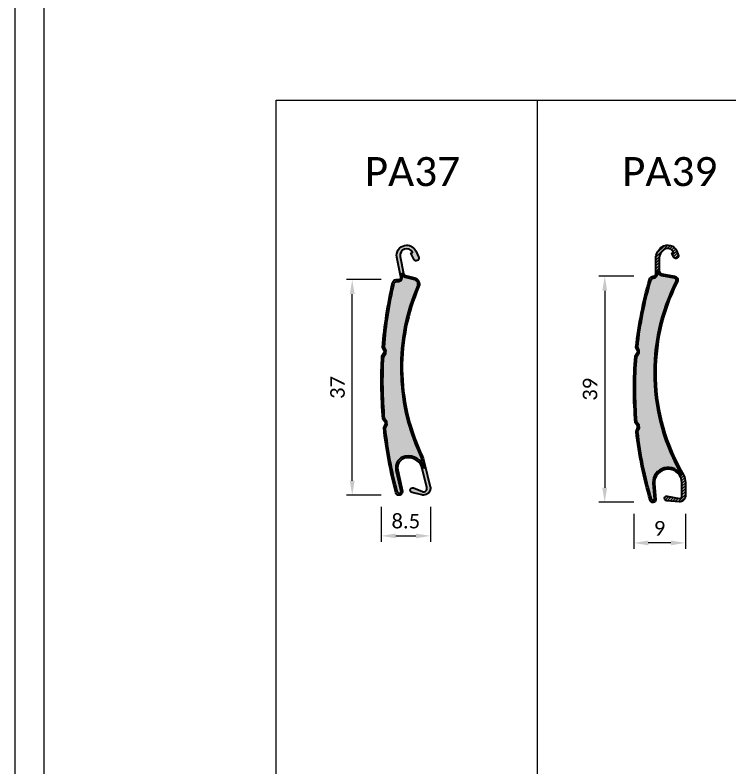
# Model space of a CAD drawing. Header units: millimetres. Extents: x 0 to 7790, y 0 to 17467.
# Drawn here: x 0 to 123.1, y 16808.5 to 16938.2 of the extents above; entities that cross this region are included whole.
import ezdxf

# ---------------------------------------------------------------- set-up
doc = ezdxf.new("R2010")
doc.units = ezdxf.units.MM
doc.header["$PDMODE"] = 35
doc.layers.get('0').update_dxf_attribs({"lineweight": 15})
for name, color, linetype, lineweight in [('_MB_kreskowanie_pancerz_0.09', 137, 'Continuous', 9), ('_MB_kreskowanie_profile_0.09', 7, 'Continuous', 9), ('_MB_profile_0.25', 7, 'Continuous', 25), ('_MB_ramka_0.15', 124, 'Continuous', 15), ('_MB_solid', 7, 'Continuous', 9), ('_MB_tekst_0.25', 40, 'Continuous', 25), ('_MB_wymiar_detal_0.09', 94, 'Continuous', 9)]:
    doc.layers.add(name, color=color, linetype=linetype, lineweight=lineweight)
doc.layers.add('_MB_pomocnicze_niedrukowane', color=220, linetype='Continuous', lineweight=15, plot=False)
doc.styles.add('_MB_Calibri_Light_2.5', font='calibril.ttf', dxfattribs={"height": 2.5})
doc.dimstyles.new('_MB_detal', dxfattribs={"dimscale": 10, "dimtxt": 2.5, "dimasz": 2.5, "dimexe": 1, "dimexo": 1, "dimgap": 1.25, "dimtad": 1, "dimdsep": 46, "dimtxsty": '_MB_Calibri_Light_2.5', "dimcen": -2.5, "dimclrd": 256, "dimclre": 256, "dimclrt": 40, "dimazin": 0, "dimtfac": 0.2, "dimtmove": 1, "dimatfit": 1, "dimfxl": 5, "dimfxlon": 1, "dimtolj": 1, "dimlwd": -1, "dimlwe": -1, "dimarcsym": 0})
pattern_1 = [(45, (0, 0), (-24.99999995804921, 24.99999995804921), [])]

# ---------------------------------------------------------------- blocks, each defined once
blk = doc.blocks.new('*D498')
at = {"layer": '_MB_wymiar_detal_0.09', "transparency": 16777216}
for p, q in [((106.6479229576657, 16852.17269318403), (106.6479229576657, 16846.17269318403)), ((115.5477994773105, 16852.17269318403), (115.5477994773105, 16846.17269318403)), ((113.0477994773105, 16847.17269318403), (109.1479229576657, 16847.17269318403))]:
    blk.add_line(p, q, dxfattribs=at)
for points in [[(109.1479229576657, 16847.5893598507), (109.1479229576657, 16846.75602651736), (106.6479229576657, 16847.17269318403)], [(113.0477994773105, 16847.5893598507), (113.0477994773105, 16846.75602651736), (115.5477994773105, 16847.17269318403)]]:
    blk.add_solid(points, dxfattribs=at)
at = {"layer": 'Defpoints', "color": 0, "transparency": 16777216}
for p in [(106.6479229576657, 16873.65336379833), (115.5477994773105, 16855.25752582386), (106.6479229576657, 16847.17269318403)]:
    blk.add_point(p, dxfattribs=at)
at = {"layer": '_MB_wymiar_detal_0.09', "color": 40, "transparency": 16777216, "insert": (111.0978612174808, 16849.69961626095), "char_height": 2.5, "attachment_point": 5, "style": '_MB_Calibri_Light_2.5'}
blk.add_mtext('9', dxfattribs=at)
blk = doc.blocks.new('*D499')
at = {"layer": '_MB_wymiar_detal_0.09', "transparency": 16777216}
for p, q in [((106.647922958401, 16893.1692920151), (100.647922958401, 16893.1692920151)), ((101.647922958401, 16890.6692920151), (101.647922958401, 16856.67269318404)), ((106.647922958401, 16854.17269318404), (100.647922958401, 16854.17269318404))]:
    blk.add_line(p, q, dxfattribs=at)
for points in [[(101.2312562917343, 16890.6692920151), (102.0645896250676, 16890.6692920151), (101.647922958401, 16893.1692920151)], [(101.2312562917343, 16856.67269318404), (102.0645896250676, 16856.67269318404), (101.647922958401, 16854.17269318404)]]:
    blk.add_solid(points, dxfattribs=at)
at = {"layer": 'Defpoints', "color": 0, "transparency": 16777216}
for p in [(110.063776334981, 16893.1692920151), (101.647922958401, 16854.17269318404), (109.8256535913975, 16854.17269318404)]:
    blk.add_point(p, dxfattribs=at)
at = {"layer": '_MB_wymiar_detal_0.09', "color": 40, "transparency": 16777216, "insert": (99.12099988074266, 16873.67099259957), "char_height": 2.5, "attachment_point": 5, "rotation": 90, "style": '_MB_Calibri_Light_2.5'}
blk.add_mtext('39', dxfattribs=at)
blk = doc.blocks.new('*D500')
at = {"layer": '_MB_wymiar_detal_0.09', "transparency": 16777216}
for p, q in [((63.1195601001312, 16892.58023707579), (57.1195601001312, 16892.58023707579)), ((58.1195601001312, 16857.88360631084), (58.1195601001312, 16890.08023707579)), ((63.1195601001312, 16855.38360631084), (57.1195601001312, 16855.38360631084))]:
    blk.add_line(p, q, dxfattribs=at)
for points in [[(57.70289343346453, 16890.08023707579), (58.53622676679786, 16890.08023707579), (58.1195601001312, 16892.58023707579)], [(57.70289343346454, 16857.88360631084), (58.53622676679787, 16857.88360631084), (58.1195601001312, 16855.38360631084)]]:
    blk.add_solid(points, dxfattribs=at)
at = {"layer": 'Defpoints', "color": 0, "transparency": 16777216}
for p in [(58.1195601001312, 16892.58023707579), (65.70442053495256, 16892.58023707579), (66.20108697647859, 16855.38360631084)]:
    blk.add_point(p, dxfattribs=at)
at = {"layer": '_MB_wymiar_detal_0.09', "color": 40, "transparency": 16777216, "insert": (55.59263702244431, 16873.9819216933), "char_height": 2.5, "attachment_point": 5, "rotation": 90, "style": '_MB_Calibri_Light_2.5'}
blk.add_mtext('37', dxfattribs=at)
blk = doc.blocks.new('*D501')
at = {"layer": '_MB_wymiar_detal_0.09', "transparency": 16777216}
for p, q in [((63.11743178797815, 16853.38360631083), (63.11743178797815, 16847.38360631083)), ((71.59767566065466, 16853.38360631083), (71.59767566065466, 16847.38360631083)), ((65.61743178797815, 16848.38360631083), (69.09767566065466, 16848.38360631083))]:
    blk.add_line(p, q, dxfattribs=at)
for points in [[(65.61743178797815, 16848.8002729775), (65.61743178797815, 16847.96693964416), (63.11743178797815, 16848.38360631083)], [(69.09767566065466, 16848.8002729775), (69.09767566065466, 16847.96693964416), (71.59767566065466, 16848.38360631083)]]:
    blk.add_solid(points, dxfattribs=at)
at = {"layer": 'Defpoints', "color": 0, "transparency": 16777216}
for p in [(63.11743178797815, 16874.42013042068), (71.59767566065466, 16856.52850976626), (71.59767566065466, 16848.38360631083)]:
    blk.add_point(p, dxfattribs=at)
at = {"layer": '_MB_wymiar_detal_0.09', "color": 40, "transparency": 16777216, "insert": (67.3575537243164, 16850.91052938775), "char_height": 2.5, "attachment_point": 5, "style": '_MB_Calibri_Light_2.5'}
blk.add_mtext('8.5', dxfattribs=at)
blk = doc.blocks.new('-PA37')
at = {"layer": '_MB_kreskowanie_pancerz_0.09', "transparency": 33554585}
h = blk.add_hatch(color=256, dxfattribs=at)
h.dxf.hatch_style = 1
edge = h.paths.add_edge_path()
edge.add_line((0.3608137526662176, -4.353434281876616), (0.3554652255388646, -4.023482418464482))
edge.add_line((0.3554652255388646, -4.023482418464482), (0.3501166984151496, -3.693530555052348))
edge.add_line((0.3501166984151496, -3.693530555052348), (0.09618335720369942, -3.482782608122761))
edge.add_line((0.09618335720369942, -3.482782608122761), (-0.1577499840041128, -3.272034661193175))
edge.add_line((-0.1577499840041128, -3.272034661193175), (-1.728874979909961, -2.851052987331059))
edge.add_line((-1.728874979909961, -2.851052987331059), (-2.114388681691707, -2.612555753494235))
edge.add_line((-2.114388681691707, -2.612555753494235), (-2.314888318816884, -2.205982709234377))
edge.add_line((-2.314888318816884, -2.205982709234377), (-2.208669771591303, -2.787325511193558))
edge.add_line((-2.208669771591303, -2.787325511193558), (-2.353053556120358, -3.326173130845746))
edge.add_line((-2.353053556120358, -3.326173130845746), (-2.857976074870749, -3.563358047102156))
edge.add_line((-2.857976074870749, -3.563358047102156), (-3.292616009423, -3.563358047102156))
edge.add_line((-3.292616009423, -3.563358047102156), (-3.461183057410381, -3.697994370590095))
edge.add_line((-3.461183057410381, -3.697994370590095), (-3.629750105401968, -3.832630694077764))
edge.add_arc((69.05107700005692, -21.48601398518984), 74.7940142682322, 166.3478499045315, 174.9111473616965)
edge.add_line((-5.448124818829456, -14.85174697930597), (-5.165252532709928, -15.4539294007227))
edge.add_line((-5.165252532709928, -15.4539294007227), (-5.183451183038287, -15.68763189319377))
edge.add_line((-5.183451183038287, -15.68763189319377), (-5.20438428288071, -15.95644949889811))
edge.add_line((-5.20438428288071, -15.95644949889811), (-5.577066468432548, -16.50758322812091))
edge.add_arc((69.051077000056, -21.48601398521843), 74.79401426823222, 176.1834630440276, 184.3818233104895)
edge.add_line((-5.52431740364591, -27.20047982979486), (-5.146215899667368, -27.74790987245706))
edge.add_line((-5.146215899667368, -27.74790987245706), (-5.122255526145819, -28.0207918215232))
edge.add_line((-5.122255526145819, -28.0207918215232), (-5.102128216842175, -28.25001944133874))
edge.add_line((-5.102128216842175, -28.25001944133874), (-5.3790456351838, -28.85496335802432))
edge.add_arc((69.0510770000551, -21.48601398521085), 74.79401426822731, 185.654138992849, 194.2736598000198)
edge.add_line((-3.433984730430893, -39.92674055125008), (-3.337938807526371, -40.0264509065546))
edge.add_line((-3.337938807526371, -40.0264509065546), (-3.234906065210453, -40.13341464883342))
edge.add_line((-3.234906065210453, -40.13341464883342), (-2.956363282994062, -40.06845041922224))
edge.add_line((-2.956363282994062, -40.06845041922224), (-2.910865248099071, -39.92556261848495))
edge.add_line((-2.910865248099071, -39.92556261848495), (-2.869274463961119, -39.79494564370543))
edge.add_line((-2.869274463961119, -39.79494564370543), (-3.646244984270474, -36.13958673964909))
edge.add_arc((-1.655714616778733, -35.71648644883376), 2.034999999998729, 100.34194049957267, 192.000000000042, ccw=False)
edge.add_arc((-1.522078146652061, -36.44879294022502), 2.779400096372781, 13.12834810643551, 100.34194049950008, ccw=False)
edge.add_line((1.184678738061848, -35.81749898114504), (1.012225816086634, -35.07808412196601))
edge.add_arc((-8.424513517443252, -37.27900455475215), 9.690000000022991, 13.12834810533239, 24.0207440029736)
edge.add_arc((33.10682295034333, -18.77004218780777), 35.77903997996188, 156.23824604977, 204.020744004092, ccw=False)
at = {"layer": '_MB_kreskowanie_profile_0.09'}
h = blk.add_hatch(dxfattribs=at)
h.set_pattern_fill('JIS_WOOD', color=256, scale=0.5)
h.set_pattern_definition(pattern_1)
h.paths.add_polyline_path([(-2.551470496700514, 0.7445582834315516, -0.8784663484294283), (-0.4334260096966311, 1.422875710044536), (-0.7288133538622762, 1.284118930763732), (-0.2324221557879222, 0.2273945067400902, 0.2907087271706825), (0.1884551437597108, -0.03990041309225489, 0.4142135623730783), (0.6534551437634946, 0.4250995869060716, 0.1102312807002234), (0.6093324433127036, 0.6228046670779506), (0.1129412452351339, 1.679529091101593, 0.2907087271703692), (-1.448377769220315, 2.6711070195106, 0.4160265789995114), (-3.173344763794375, 0.9354361413661536, 0.04366094290692647), (-3.145285660623052, 0.6360608808507493), (-2.509433906829157, -2.844007806326708, -0.4645922916038146), (-2.853763007059673, -3.255540211734136), (-3.288402941605862, -3.255540211734115, 0.3460262343149289), (-3.929755680309064, -3.759762599231628, 0.03766132319068512), (-5.763026531154516, -14.90788053117558), (-5.444568266177156, -15.58581887483525), (-5.459914050561566, -15.78288558000168), (-5.879480505174776, -16.40335318954384, 0.01693358531322539), (-6.051665218908965, -21.48601398519168, 0.01939979183145757), (-5.825714832926714, -27.30734833474247), (-5.400047297263882, -27.92364632550471), (-5.38399979260248, -28.12099070509612), (-5.695754053844205, -28.80203794642873, 0.03790707875296144), (-3.734414776279278, -40.00317213861096, 0.342992525162185), (-3.152937268174355, -40.45524003404171, 0.414213562373095), (-2.552937268172172, -39.85524003404043, 0.05240777927648454), (-2.566048707731546, -39.73049301956678), (-3.343019228045772, -36.07513411549001, -0.4227151061427267), (-1.965390706468439, -34.0195109865877, -0.04515588245695803), (-1.522078146654166, -33.97939284385029, -0.3485874361187935), (0.8827809884916493, -35.88791026434654), (1.647707378314897, -39.16763398443983, -0.6113796664028862), (0.8596506868955616, -39.83469797760748), (-0.6538623062216539, -39.20360692643728, 0.5303840853046292), (-1.221605298991564, -39.57579039307529, 0.3437013124139068), (-0.9177685520386625, -39.9780571514012), (0.7791778138697505, -40.43275255974486, 0.06363387970768648), (1.07394121550351, -40.47269997880539, 0.4142135623730948), (2.256195182317242, -39.30829643597372, 0.05925407658326716), (2.225561777930923, -39.03286163241609), (1.288182466133566, -35.01372305314488, 0.04756286033230125), (0.6851374055433581, -33.21917406425902, -0.1051957488149979), (-2.388854329410606, -18.77004218784532, -0.1040533214666679), (0.6201554676167664, -4.467610876535346, 0.45974644216183), (-0.08441032050909136, -2.998327310828721), (-1.655535316420597, -2.577345636963337, -0.2857927612892592), (-2.016928149961537, -2.181035727670135)])
h.paths.add_polyline_path([(-2.314888318816881, -2.205982709234391), (-2.11438868169171, -2.612555753494235), (-1.728874979913598, -2.85105298732924), (-0.1577499840041325, -3.272034661193153), (0.3501166984151489, -3.693530555052348), (0.3608137526662105, -4.353434281876631, 0.211564852186626), (0.4263144426885184, -33.33452177244767, -0.04756286033313371), (1.012225816097411, -35.0780841220113), (1.184678738064434, -35.81749898115612, 0.4000402616376199), (-2.021042641369914, -33.71454728031665, 0.4227151061510074), (-3.646244984274782, -36.13958673964935), (-2.869274463961119, -39.79494564370543), (-2.956363282994062, -40.06845041922224), (-3.234906065210452, -40.13341464883342), (-3.4339847304309, -39.92674055125005, -0.03762749746575449), (-5.379045635187133, -28.85496335802416), (-5.102128216842175, -28.25001944133874), (-5.122255526145819, -28.0207918215232), (-5.146215899667368, -27.74790987245705), (-5.524317403645902, -27.20047982979488, -0.03578736129383734), (-5.577066468436875, -16.50758322812182), (-5.204384282880711, -15.95644949889811), (-5.183451183038287, -15.68763189319377), (-5.165252532709929, -15.4539294007227), (-5.448124818829449, -14.85174697930693, -0.03738183175301812), (-3.629750105401378, -3.832630694078013), (-3.292616009422995, -3.563358047102156), (-2.85797607487076, -3.563358047102156), (-2.35305355612036, -3.326173130845746), (-2.208669771591303, -2.787325511193551)], flags=16)
h = blk.add_hatch(dxfattribs=at)
h.set_pattern_fill('JIS_WOOD', color=256, scale=0.5)
h.set_pattern_definition(pattern_1)
h.paths.add_polyline_path([(-0.4334260096966318, 1.422875710044536), (-0.7288133538622787, 1.284118930763725), (-0.2324221557879209, 0.2273945067400887, 0.2907087271706811), (0.1884551437597106, -0.03990041309225489, 0.4142135623730784), (0.6534551437634946, 0.4250995869060716, 0.1102312807002243), (0.6093324433127036, 0.6228046670779521), (0.1129412452351337, 1.679529091101593, 0.2907087271703691), (-1.448377769220315, 2.6711070195106, 0.4160265789995112), (-3.173344763794375, 0.9354361413661534, 0.04366094290692687), (-3.145285660623052, 0.6360608808507465), (-2.509433906829147, -2.844007806326758, -0.4645922916045108), (-2.853763007060531, -3.255540211734138), (-3.288402941605859, -3.255540211734115, 0.3460262343149282), (-3.929755680309057, -3.759762599231632, 0.03766132319068501), (-5.763026531154537, -14.90788053117555), (-5.444568266177157, -15.58581887483524), (-5.459914050561565, -15.78288558000168), (-5.879480505174797, -16.40335318954385, 0.01693358531322534), (-6.051665218908965, -21.48601398519168, 0.01939979183145767), (-5.825714832926707, -27.3073483347425), (-5.400047297263882, -27.92364632550471), (-5.383999792602481, -28.12099070509612), (-5.695754053844212, -28.80203794642869, 0.03790707875296156), (-3.734414776279278, -40.00317213861097, 0.3429925251621836), (-3.152937268174355, -40.45524003404171, 0.414213562373095), (-2.552937268172172, -39.85524003404043, 0.05240777927648381), (-2.566048707731546, -39.73049301956678), (-3.343019228045772, -36.07513411549001, -0.4227151061427272), (-1.965390706468442, -34.0195109865877, -0.04515588245695835), (-1.522078146654166, -33.97939284385029, -0.3485874361187933), (0.8827809884916493, -35.88791026434654), (1.647707378314896, -39.16763398443983, -0.6113796664028864), (0.859650686895562, -39.83469797760748), (-0.6538623062216535, -39.20360692643728, 0.5303840853046305), (-1.221605298991564, -39.57579039307529, 0.3437013124139068), (-0.9177685520386625, -39.9780571514012), (0.7791778138697505, -40.43275255974486, 0.06363387970768657), (1.07394121550351, -40.47269997880539, 0.4142135623730948), (2.256195182317242, -39.30829643597372, 0.05925407658326754), (2.225561777930923, -39.03286163241609), (1.288182466133566, -35.01372305314488, 0.04756286033230119), (0.6851374055433581, -33.21917406425902, -0.1051957488149979), (-2.388854329410606, -18.77004218784532, -0.1040533214666679), (0.6201554676167662, -4.467610876535346, 0.45974644216183), (-0.08441032050908959, -2.998327310828722), (-1.655535316420365, -2.577345636963398, -0.2857927612893224), (-2.016928149961515, -2.181035727670251), (-2.551470496700514, 0.7445582834315491, -0.8784663484294286)])
h.paths.add_polyline_path([(-2.314888318816884, -2.205982709234377), (-2.114388681691707, -2.612555753494235), (-1.728874979913598, -2.851052987329239), (-0.1577499840041128, -3.272034661193175), (0.3501166984151491, -3.693530555052349), (0.3608137526662105, -4.353434281876622, 0.2115648521866261), (0.4263144426885184, -33.33452177244767, -0.04756286033313362), (1.012225816097411, -35.0780841220113), (1.184678738064435, -35.81749898115613, 0.4000402616376199), (-2.021042641369915, -33.71454728031666, 0.4227151061510075), (-3.646244984274781, -36.13958673964936), (-2.869274463961119, -39.79494564370543), (-2.956363282994061, -40.06845041922224), (-3.234906065210451, -40.13341464883342), (-3.433984730430907, -39.92674055125008, -0.03762749746575453), (-5.379045635187126, -28.85496335802417), (-5.102128216842175, -28.25001944133874), (-5.122255526145819, -28.0207918215232), (-5.146215899667368, -27.74790987245706), (-5.524317403645924, -27.20047982979487, -0.03578736129383735), (-5.577066468436882, -16.5075832281218), (-5.20438428288071, -15.95644949889811), (-5.183451183038287, -15.68763189319377), (-5.165252532709928, -15.4539294007227), (-5.448124818829456, -14.8517469793069, -0.037381831753018), (-3.629750105401385, -3.83263069407802), (-3.292616009423, -3.563358047102156), (-2.857976074870749, -3.563358047102157), (-2.353053556120357, -3.326173130845745), (-2.208669771591303, -2.787325511193558)], flags=16)
at = {"layer": '_MB_solid'}
h = blk.add_hatch(color=256, dxfattribs=at)
h.dxf.hatch_style = 1
h.paths.add_polyline_path([(-2.551470496700514, 0.7445582834315488, -0.8784663484294293), (-0.4334260096966314, 1.422875710044537), (-0.7288133538622783, 1.284118930763725), (-0.2324221557879214, 0.2273945067400888, 0.2907087271706814), (0.1884551437597106, -0.03990041309225489, 0.4142135623730784), (0.6534551437634946, 0.4250995869060717, 0.1102312807002242), (0.6093324433127041, 0.6228046670779521), (0.1129412452351328, 1.679529091101593, 0.2907087271703689), (-1.448377769220315, 2.6711070195106, 0.4160265789995112), (-3.173344763794375, 0.9354361413661534, 0.04366094290692686), (-3.145285660623052, 0.6360608808507466), (-2.51039249050331, -2.838761399426737, -0.4692182428829632), (-2.853763007060374, -3.255540211734137), (-3.28840294160586, -3.255540211734115, 0.3460262343149326), (-3.929755680309071, -3.759762599231628, 0.03766132319068494), (-5.763026531154537, -14.90788053117552), (-5.444568266177157, -15.58581887483524), (-5.459914050561565, -15.78288558000168), (-5.879480505174797, -16.40335318954385, 0.01693358531322534), (-6.051665218908965, -21.48601398519168, 0.01939979183145767), (-5.825714832926707, -27.3073483347425), (-5.400047297263882, -27.92364632550471), (-5.383999792602481, -28.12099070509612), (-5.695754053844212, -28.80203794642871, 0.03790707875296151), (-3.734414776279278, -40.00317213861097, 0.3429925251621836), (-3.152937268174355, -40.45524003404171, 0.414213562373095), (-2.552937268172172, -39.85524003404043, 0.05240777927648381), (-2.566048707731546, -39.73049301956678), (-3.343019228045772, -36.07513411549001, -0.4227151061427272), (-1.965390706468442, -34.0195109865877, -0.04515588245695835), (-1.522078146654166, -33.97939284385029, -0.3485874361187933), (0.8827809884916493, -35.88791026434654), (1.647707378314896, -39.16763398443983, -0.6113796664028864), (0.859650686895562, -39.83469797760748), (-0.6538623062216535, -39.20360692643728, 0.5303840853046305), (-1.221605298991564, -39.57579039307529, 0.3437013124139068), (-0.9177685520386625, -39.9780571514012), (0.7791778138697505, -40.43275255974486, 0.06363387970768657), (1.07394121550351, -40.47269997880539, 0.4142135623730948), (2.256195182317242, -39.30829643597372, 0.05925407658326754), (2.225561777930923, -39.03286163241609), (1.288182466133566, -35.01372305314488, 0.04756286033230119), (0.6851374055433581, -33.21917406425902, -0.1051957488149979), (-2.388854329410606, -18.77004218784532, -0.1040533214666679), (0.6201554676167662, -4.467610876535346, 0.45974644216183), (-0.08441032050908959, -2.998327310828722), (-1.655535316420365, -2.577345636963398, -0.2857927612893224), (-2.016928149961515, -2.181035727670251)])
h.paths.add_polyline_path([(-2.314888318816884, -2.205982709234377), (-2.114388681691707, -2.612555753494235), (-1.728874979913598, -2.85105298732924), (-0.1577499840041137, -3.272034661193174), (0.3501166984151496, -3.693530555052349), (0.3608137526662176, -4.353434281876613, 0.2115648521866262), (0.4263144426885184, -33.33452177244767, -0.04756286033313362), (1.012225816097411, -35.0780841220113), (1.184678738064435, -35.81749898115613, 0.4000402616376199), (-2.021042641369915, -33.71454728031666, 0.4227151061510075), (-3.646244984274781, -36.13958673964936), (-2.86927446396112, -39.79494564370543), (-2.956363282994064, -40.06845041922224), (-3.234906065210451, -40.13341464883343), (-3.433984730430893, -39.92674055125009, -0.03762749746575439), (-5.379045635187154, -28.85496335802423), (-5.102128216842175, -28.25001944133874), (-5.122255526145819, -28.0207918215232), (-5.146215899667368, -27.74790987245706), (-5.524317403645924, -27.20047982979485, -0.03578736129383733), (-5.577066468436882, -16.5075832281218), (-5.20438428288071, -15.95644949889811), (-5.183451183038287, -15.68763189319377), (-5.165252532709928, -15.4539294007227), (-5.448124818829456, -14.85174697930692, -0.03738183175301803), (-3.629750105401385, -3.832630694078023), (-3.292616009423, -3.563358047102156), (-2.857976074870749, -3.563358047102157), (-2.353053556120358, -3.326173130845747), (-2.208669771591303, -2.787325511193558)], flags=16)
at = {"layer": '_MB_profile_0.25'}
blk.add_line((-5.825714832926678, -27.30734833474253), (-5.825714832926678, -27.30734833474253), dxfattribs=at)
blk.add_line((-5.825714832926678, -27.30734833474253), (-5.825714832926678, -27.30734833474253), dxfattribs=at)
blk.add_line((-5.825714832926678, -27.30734833474253), (-5.825714832926678, -27.30734833474253), dxfattribs=at)
blk.add_lwpolyline([(-5.825714814540333, -27.30734833902898), (-5.825714832450103, -27.30734834087616), (-5.825714832926678, -27.30734833474253), (-5.825716264238508, -27.30732992444973), (-5.825714832926678, -27.30734833474253), (-5.825714832926678, -27.30734833474253), (-5.825714833577877, -27.30734832638154), (-5.825714832926678, -27.30734833474253), (-5.825714832926678, -27.3073483347425, -0.01939979183145765), (-6.051665218908965, -21.48601398519168, -0.01693358531322535), (-5.879480505174797, -16.40335318954385), (-5.459914050561565, -15.78288558000168), (-5.444568266177157, -15.58581887483524), (-5.763026531154523, -14.90788053117558, -0.0376613231906929), (-3.929755680308517, -3.759762599229362, -0.3460262343148853), (-3.288402941603636, -3.255540211734115), (-2.853763007060387, -3.255540211734137, 0.4645922916043744), (-2.509433906829145, -2.844007806326772), (-3.145285660621084, 0.6360608808399775, -0.04366094290851646), (-3.173344763794375, 0.9354361413661534, -0.4160265789995114), (-1.448377769220315, 2.6711070195106, -0.2907087271711995), (0.1129412452373799, 1.679529091096811), (0.6093324433149974, 0.6228046670730691, -0.1102312806972885), (0.6534551437634946, 0.4250995869060717, -0.4142135623730784), (0.1884551437597108, -0.03990041309225489, -0.2907087271711996), (-0.2324221557882993, 0.2273945067408931), (-0.7288133538622787, 1.284118930763725), (-0.433426009696632, 1.422875710044536, 0.8784663484286716), (-2.551470496700858, 0.7445582834334346), (-2.017271945367725, -2.179154107275555, 0.28681226053218), (-1.655535316420355, -2.5773456369634), (-0.0844103205108695, -2.998327310828245, -0.4597464421620295), (0.6201554676172236, -4.467610876534307, 0.104053321466676), (-2.388854329410606, -18.77004218784532, 0.1051957488150425), (0.6851374055459019, -33.21917406426473, -0.04756286033204123), (1.288182466132639, -35.01372305314089), (2.225561777931944, -39.03286163242046, -0.05925407658230658), (2.256195182317242, -39.30829643597372, -0.4142135623730948), (1.07394121550351, -40.47269997880539, -0.06363387970866838), (0.7791778138653171, -40.43275255974368), (-0.9177685520389787, -39.97805715140112, -0.3437013124136833), (-1.221605298991564, -39.57579039307529, -0.5303840853055062), (-0.6538623062206181, -39.20360692643771), (0.8596506868943834, -39.83469797760699, 0.6113796664025464), (1.647707378315317, -39.16763398444164), (0.8827809884915041, -35.88791026434592, 0.3485874361187211), (-1.522078146654166, -33.97939284385029, 0.04515588245255597), (-1.965390706425751, -34.01951098657992, 0.4227151061509452), (-3.343019228044791, -36.07513411549462), (-2.566048707734808, -39.73049301955143, -0.0524077792830395), (-2.552937268172172, -39.85524003404043, -0.414213562373095), (-3.152937268174355, -40.45524003404171, -0.3429925251629173), (-3.734414776279666, -40.00317213860944, -0.03790707875295618), (-5.695754053844212, -28.80203794642873), (-5.383999792602481, -28.12099070509612), (-5.400047297263882, -27.92364632550471), (-5.825714832926678, -27.30734833474253), (-5.82571483324682, -27.30734833056158)], format="xyb", dxfattribs=at)
blk.add_lwpolyline([(-3.433984730430893, -39.92674055125008, -0.03762749746575452), (-5.37904563518714, -28.85496335802418), (-5.102128216842175, -28.25001944133874), (-5.122255526145819, -28.0207918215232), (-5.146215899667368, -27.74790987245706), (-5.52431740364591, -27.20047982979486, -0.03578736129383733), (-5.577066468436897, -16.5075832281218), (-5.20438428288071, -15.95644949889811), (-5.183451183038287, -15.68763189319377), (-5.165252532709928, -15.4539294007227), (-5.448124818829456, -14.85174697930688, -0.03738183175301787), (-3.629750105401399, -3.832630694078034), (-3.292616009423, -3.563358047102156), (-2.857976074870749, -3.563358047102156), (-2.353053556120358, -3.326173130845746), (-2.208669771591303, -2.787325511193558), (-2.314888318816884, -2.205982709234377), (-2.114388681691707, -2.612555753494235), (-1.728874979913599, -2.85105298732924), (-0.1577499840041128, -3.272034661193175), (0.3501166984151496, -3.693530555052348), (0.3608137526662176, -4.353434281876616, 0.2115648521865793), (0.4263144426859071, -33.3345217724418, -0.04756286033204117), (1.012225816086357, -35.07808412196391), (1.184678738061848, -35.81749898114504, 0.4000402616364953), (-2.021042641370514, -33.71454728031676, 0.422715106150945), (-3.646244984274745, -36.13958673964953), (-2.869274463961119, -39.79494564370543), (-2.956363282994062, -40.06845041922224), (-3.234906065210453, -40.13341464883342)], format="xyb", close=True, dxfattribs=at)
blk = doc.blocks.new('-PA39')
at = {"layer": '_MB_kreskowanie_pancerz_0.09', "transparency": 33554585}
h = blk.add_hatch(color=256, dxfattribs=at)
h.dxf.hatch_style = 1
h.paths.add_polyline_path([(0.07619005190644756, -3.919464715786491), (0.07619005191008954, -3.560801401509706), (-0.2118975589037291, -3.346210438985509), (-2.419242558906263, -2.956995438988087), (-2.893159253675548, -2.683379359563333), (-3.080323558904638, -2.169149532198389), (-3.080323558904638, -2.728113438991386), (-3.212182285256859, -3.086405660410946), (-3.503185674864653, -3.333543409205959), (-3.757182558900242, -3.382945938988088), (-4.025162088459183, -3.453471897658346), (-4.189737306300231, -3.676411209541559, 0.0443683369455214), (-6.497259531373842, -15.30156049962173), (-6.224450558904209, -15.90240543898926), (-6.224450558904209, -16.31582693000746), (-6.653574558902633, -16.94293343898153, 0.0422942429060776), (-6.631978449382608, -28.24285698756012), (-6.248604558906664, -28.7799464389891), (-6.198539558903576, -29.27323343898934), (-6.469390977971003, -29.88362132468252, 0.04481701326177116), (-4.074936934037638, -41.64792088408765), (-3.942107527350134, -41.78246628977436), (-3.756254898503571, -41.74775436353608), (-3.680944558898773, -41.57433443901481), (-3.898282558897334, -38.70835843901568, -0.7663505913983301), (1.058732836001678, -37.37359479379516, -0.2531332458985342)])
at = {"layer": '_MB_kreskowanie_profile_0.09', "transparency": 33554687}
h = blk.add_hatch(dxfattribs=at)
h.set_pattern_fill('JIS_WOOD', color=256, scale=0.5)
h.set_pattern_definition([(45, (0, 0), (-0.2499999995804921, 0.2499999995804921), [])])
h.paths.add_polyline_path([(0.34385548590588, -4.05494870005881, 0.5025467593673038), (-0.1598045936972601, -3.050767878018995), (-2.367147739989112, -2.661553299228585, -0.363970181222213), (-2.780323558901727, -2.169149438988387), (-2.780323558901727, -0.04232543898683971, -0.2463747330523826), (-1.960267814781417, 1.520898868614986, -0.481873670990153), (-0.3174043465151044, 1.024303435639922), (-0.5957365589019901, 0.912362561010923), (-0.3476713447489601, 0.2955641110920619, 1.048387514118831), (0.4873283011656899, 0.6313875879031903), (0.2392349499981798, 1.248252919499786, 0.4822139371777454), (-2.310188348477392, 2.008403393847561, 0.2452253047463092), (-3.380323559926182, -0.04225442303198435, 7.306998482999766e-06), (-3.380323490257582, -2.728332568692615, -0.4128162969645947), (-3.728422800163772, -3.079284016587121, 0.1821045929211787), (-4.249639591453164, -3.247404712067695, 0.1509979733925388), (-4.477672062976687, -3.592187840239799, 0.0446622519161422), (-6.804270558903241, -15.35103443898967), (-6.497612558901892, -16.02643243898729), (-6.515945558901876, -16.22391143898858), (-6.945792558901317, -16.8371614389889, 0.04290295087865983), (-6.923723028685352, -28.35050864208005), (-6.550616173582966, -28.87321585257086), (-6.513134528569935, -29.24255430478024), (-6.776505558900695, -29.83608243898923, 0.04525075569944894), (-4.360873352821176, -41.73348444942564, 0.8542348402857373), (-3.379431408306118, -41.59967573694394), (-3.591012558903228, -38.89338143899134, -0.436262629021034), (-1.246693341803621, -36.35013711511692, -0.4151321080385516), (1.118140573358221, -38.70663481741359), (1.118140441099968, -40.99014646215607, -0.4142135454096573), (0.7181404410985444, -41.39014643898918), (-1.41182852214916, -41.0176615834615, 1.095607300551397), (-1.477166566077371, -41.81321485769422), (0.6362869737675747, -41.98679081382124, 0.438423565971596), (1.718140441098512, -40.99014643898892), (1.718140441098512, -38.70835843899003, 0.1320772794484212), (1.319340509810754, -37.22497271090146, -0.2531427513187313)])
h.paths.add_polyline_path([(1.060829471393157, -37.37721228339991, 0.7669749519526188), (-3.898282558897334, -38.70835843901568), (-3.680944558898773, -41.57433443901482), (-3.75625489850357, -41.74775436353607), (-3.942107527350125, -41.78246628977435), (-4.074936934037652, -41.64792088408769, -0.04481701326177125), (-6.46939097797101, -29.88362132468253), (-6.198539558903576, -29.27323343898933), (-6.248604558906663, -28.7799464389891), (-6.631978449382601, -28.24285698756012, -0.04229424290607763), (-6.653574558902626, -16.94293343898152), (-6.224450558904209, -16.31582693000746), (-6.224450558904209, -15.90240543898927), (-6.497259531373857, -15.30156049962168, -0.04436833694552122), (-4.189737306300231, -3.67641120954157), (-4.025162088459183, -3.453471897658346), (-3.757182558900236, -3.382945938988087), (-3.503185674864653, -3.333543409205958), (-3.212182285256858, -3.086405660410947), (-3.080323558904638, -2.728113438991386), (-3.080323558904638, -2.169149532198389), (-2.893159253675548, -2.683379359563332), (-2.419242558906263, -2.956995438988088), (-0.2118975589037277, -3.346210438985509), (0.07619005191008821, -3.560801401509707), (0.07619005190645112, -3.919464715786473, 0.2531648695797397)], flags=16)
at = {"layer": '_MB_solid', "transparency": 33554687}
h = blk.add_hatch(color=256, dxfattribs=at)
h.dxf.hatch_style = 1
h.paths.add_polyline_path([(-2.780323558901728, -0.04232543898683971, -0.2463747330523827), (-1.960267814781417, 1.520898868614986, -0.4818736709901529), (-0.3174043465151044, 1.024303435639922), (-0.5957365589019901, 0.912362561010923), (-0.347671344748961, 0.295564111092065, 1.048387514118831), (0.4873283011656886, 0.6313875879031938), (0.2392349499981794, 1.248252919499786, 0.4822139371777454), (-2.310188348477393, 2.00840339384756, 0.2452253047467116), (-3.380323559933458, -0.04225442303198412, 7.306998477577077e-06), (-3.380323490260958, -2.728332566699215, -0.4128162986293983), (-3.728422800163813, -3.07928401658712, 0.1821045929211572), (-4.249639591453146, -3.24740471206768, 0.1509979733925475), (-4.477672062976687, -3.592187840239799, 0.0446622519161422), (-6.804270558903241, -15.35103443898967), (-6.497612558901892, -16.02643243898729), (-6.515945558901876, -16.22391143898858), (-6.945792558901303, -16.83716143898892, 0.04290295087865974), (-6.923723028685359, -28.35050864208005), (-6.550616173582966, -28.87321585257086), (-6.513134528569934, -29.24255430478024), (-6.776505558900681, -29.83608243898923, 0.04525075569945295), (-4.360873352820867, -41.73348444942667, 0.8542348402848167), (-3.379431408306118, -41.59967573694394), (-3.591012558903228, -38.89338143899134, -0.436262629021034), (-1.246693341803621, -36.35013711511692, -0.4151321080385516), (1.118140573358221, -38.70663481741359), (1.118140441099968, -40.99014646215607, -0.4142135454096573), (0.7181404410985444, -41.39014643898918), (-1.41182852214916, -41.0176615834615, 1.095607300551397), (-1.477166566077371, -41.81321485769422), (0.6362869737675747, -41.98679081382124, 0.438423565971596), (1.718140441098512, -40.99014643898892), (1.718140441098512, -38.70835843899003, 0.1320772794484212), (1.319340509810754, -37.22497271090146, -0.2531427513187313), (0.34385548590588, -4.05494870005881, 0.5025467593673042), (-0.1598045936972596, -3.050767878018995), (-2.367147739989112, -2.661553299228585, -0.3639701812222129), (-2.780323558901727, -2.169149438988387)])
h.paths.add_polyline_path([(-3.080323558904638, -2.169149532198389), (-2.893159253675549, -2.683379359563332), (-2.419242558906263, -2.956995438988088), (-0.2118975589037286, -3.346210438985509), (0.0761900519100891, -3.560801401509706), (0.07619005190644756, -3.919464715786484, 0.2531648695798106), (1.060829471397855, -37.37721228340803, 0.7669749519540218), (-3.898282558897334, -38.70835843901569), (-3.680944558898772, -41.57433443901482), (-3.756254898503566, -41.74775436353607), (-3.942107527350127, -41.78246628977434), (-4.074936934037638, -41.64792088408767, -0.04481701326177127), (-6.469390977971003, -29.88362132468251), (-6.198539558903576, -29.27323343898934), (-6.248604558906663, -28.77994643898911), (-6.631978449382601, -28.24285698756011, -0.04229424290607755), (-6.653574558902626, -16.94293343898153), (-6.224450558904209, -16.31582693000746), (-6.224450558904209, -15.90240543898926), (-6.497259531373871, -15.30156049962172, -0.04436833694552144), (-4.189737306300223, -3.676411209541548), (-4.025162088459183, -3.453471897658346), (-3.757182558900237, -3.382945938988086), (-3.503185674864653, -3.333543409205959), (-3.212182285256858, -3.086405660410946), (-3.080323558904638, -2.728113438991386)], flags=16)
at = {"layer": '_MB_profile_0.25'}
blk.add_lwpolyline([(-1.477166566077358, -41.81321485769422, -1.095607300552429), (-1.411828522148426, -41.01766158346163), (0.7181404410985123, -41.39014643898918, 0.4142135454089211), (1.118140441099968, -40.9901464621571), (1.118140573304119, -38.70756892823101, 0.4152482669167492), (-1.246693341803621, -36.35013711511692, 0.4362626290206617), (-3.591012558903458, -38.8933814389884), (-3.379431408306118, -41.59967573694394, -0.8542348402819454), (-4.360873352819908, -41.73348444942985, -0.04525075569946539), (-6.776505558900681, -29.83608243898922), (-6.513134528569935, -29.24255430478024), (-6.550616173582966, -28.87321585257087), (-6.923723028685345, -28.35050864208006, -0.04290295087865983), (-6.945792558901303, -16.8371614389889), (-6.515945558901876, -16.22391143898858), (-6.497612558901892, -16.02643243898729), (-6.804270558903227, -15.3510344389897, -0.04466225191245692), (-4.477672063254417, -3.592187841189116, -0.1509979737538496), (-4.24963959145316, -3.247404712067691, -0.1821045929211587), (-3.728422800163827, -3.079284016587119, 0.4128162904328229), (-3.380323490244337, -2.728332576513822, -7.306998504282996e-06), (-3.380323559904355, -0.04225442302940219, -0.2452253047466529), (-2.31018834846327, 2.008403393857407, -0.4822144696497669), (0.2392360461308272, 1.248250194042157), (0.4873283011656895, 0.6313875879031912, -1.048387514118835), (-0.3476713447489602, 0.2955641110920625), (-0.5957365589019901, 0.912362561010923), (-0.3174043465151044, 1.024303435639922, 0.4818736709903956), (-1.960267814782128, 1.520898868614495, 0.2463747330522931), (-2.780323558901728, -0.04232543898706252), (-2.780323558901727, -2.169149438992064, 0.3639701812189324), (-2.367147739991196, -2.661553299228217), (-0.1598037053772714, -3.050768034654538, -0.5025463558560622), (0.3438554859058059, -4.054948700058958, 0.2531427513187184), (1.319340509809987, -37.22497271090015, -0.132077279448412), (1.718140441098512, -38.7083584389884), (1.718140441098512, -40.99014643898863, -0.4384235659716412), (0.6362869737677102, -41.98679081382124)], format="xyb", close=True, dxfattribs=at)
blk.add_lwpolyline([(1.059781846353872, -37.37540309427914, 0.7666627190799713), (-3.898282558897334, -38.70835843901568), (-3.680944558898772, -41.57433443901482), (-3.75625489850357, -41.74775436353608), (-3.942107527350131, -41.78246628977435), (-4.074936934037638, -41.64792088408767, -0.04481701326177122), (-6.469390977971003, -29.88362132468252), (-6.198539558903576, -29.27323343898934), (-6.248604558906663, -28.7799464389891), (-6.631978449382586, -28.24285698756012, -0.04229424290607756), (-6.653574558902619, -16.94293343898153), (-6.224450558904209, -16.31582693000746), (-6.224450558904209, -15.90240543898926), (-6.497259531373857, -15.3015604996217, -0.04436833694552125), (-4.189737306300231, -3.67641120954158), (-4.025162088459183, -3.453471897658346), (-3.75718255890024, -3.382945938988087), (-3.503185674864653, -3.333543409205959), (-3.212182285256858, -3.086405660410946), (-3.080323558904638, -2.728113438991386), (-3.080323558904638, -2.169149532198389), (-2.893159253675549, -2.683379359563332), (-2.419242558906262, -2.956995438988088), (-0.2118975589037291, -3.346210438985509), (0.0761900519100891, -3.560801401509707), (0.07619005190645112, -3.919464715786489, 0.253149057399144), (1.059781081345129, -37.37540353766416)], format="xyb", dxfattribs=at)

msp = doc.modelspace()

# ---------------------------------------------------------------- linework, layer by layer
at = {"layer": '_MB_pomocnicze_niedrukowane'}
msp.add_lwpolyline([(45.00000000000045, 16923.51999999999), (405.0000005434708, 16923.51999999999), (405.0000005434708, 16513.51999999999), (45.00000000000045, 16513.51999999999)], close=True, dxfattribs=at)
at = {"layer": '_MB_ramka_0.15'}
for points in [[(4.547473508864641e-13, 17103.51999999998), (450.0000002717284, 17103.51999999998), (450.0000002717284, 16468.51999999999), (4.547473508864641e-13, 16468.51999999999)], [(5.000000000000455, 17098.51999999998), (445.0000002717284, 17098.51999999998), (445.0000002717284, 16473.51999999999), (5.000000000000455, 16473.51999999999)]]:
    msp.add_lwpolyline(points, close=True, dxfattribs=at)
for points in [[(405.0000005434708, 16683.51999999999), (45.00000000000045, 16683.51999999999), (45.00000000000045, 16923.51999999999), (405.0000000000005, 16923.51999999999), (405.0000005434708, 16683.51999999999)], [(90.00000000000045, 16923.51999999999), (90.00000000000045, 16683.51999999999)]]:
    msp.add_lwpolyline(points, dxfattribs=at)

# ---------------------------------------------------------------- block references
at = {"rotation": 0.5563477875512081}
msp.add_blockref('-PA37', (68.96105732602928, 16895.86755403457), dxfattribs=at)
msp.add_blockref('-PA39', (113.8296590362156, 16896.24767226285))

# ---------------------------------------------------------------- texts
at = {"layer": '_MB_tekst_0.25', "color": 7, "lineweight": 35, "char_height": 5, "attachment_point": 1, "style": '_MB_Calibri_Light_2.5'}
for s, insert, width in [('\\pi2.51252;{\\C256;PA37}', (57.75647220178553, 16913.72423115944), 20.32888238831082), ('\\pi2.92507;{\\C256;PA39}', (101.6929659322782, 16913.72423115944), 21.09244353627855)]:
    msp.add_mtext(s, dxfattribs=dict(at, insert=insert, width=width))

# ---------------------------------------------------------------- dimensions: what is measured, and where the dimension line sits
at = {"layer": '_MB_wymiar_detal_0.09'}
dim = msp.add_linear_dim(base=(58.1195601001312, 16892.58023707579), p1=(66.20108697647856, 16855.38360631083), p2=(65.70442053495253, 16892.58023707578), angle=90, text='37', dimstyle='_MB_detal', override={"dimdec": 2, "dimtol": 0, "dimlim": 0, "dimtp": 0.1, "dimtm": 0.1, "dimtfac": 0.71, "dimtdec": 2, "dimtolj": 0, "dimtzin": 8}, dxfattribs=at)
dim.commit()
dim.dimension.update_dxf_attribs({"geometry": '*D500', "text_midpoint": (58.11956009936739, 16873.9819216933), "dimtype": 160})
dim = msp.add_linear_dim(base=(101.647922958401, 16854.17269318404), p1=(110.063776334981, 16893.1692920151), p2=(109.8256535913974, 16854.17269318403), angle=90, dimstyle='_MB_detal', override={"dimtol": 0, "dimlim": 0, "dimtp": 0.1, "dimtm": 0.1, "dimtfac": 0.71, "dimtdec": 2, "dimtolj": 0, "dimtzin": 8}, dxfattribs=at)
dim.commit()
dim.dimension.update_dxf_attribs({"geometry": '*D499', "text_midpoint": (101.6479229576657, 16873.67099259957), "dimtype": 160})
for base, p1, p2, text, override, picture, middle in [((71.59767566065466, 16848.38360631083), (63.11743178797815, 16874.42013042068), (71.59767566065466, 16856.52850976626), '8.5', {"dimdec": 2, "dimtol": 0, "dimlim": 0, "dimtp": 0.1, "dimtm": 0.1, "dimtfac": 0.71, "dimtdec": 2, "dimtolj": 0, "dimtzin": 8}, '*D501', (67.3575537243164, 16848.38360631083)), ((106.6479229576657, 16847.17269318403), (115.5477994773105, 16855.25752582386), (106.6479229576657, 16873.65336379833), '9', {"dimtol": 0, "dimlim": 0, "dimtp": 0.1, "dimtm": 0.1, "dimtfac": 0.71, "dimtdec": 2, "dimtolj": 0, "dimtzin": 8}, '*D498', (111.0978612174808, 16847.17269318403))]:
    dim = msp.add_linear_dim(base=base, p1=p1, p2=p2, text=text, dimstyle='_MB_detal', override=override, dxfattribs=at)
    dim.commit()
    dim.dimension.update_dxf_attribs({"geometry": picture, "text_midpoint": middle, "dimtype": 160})

doc.saveas('drawing.dxf')
